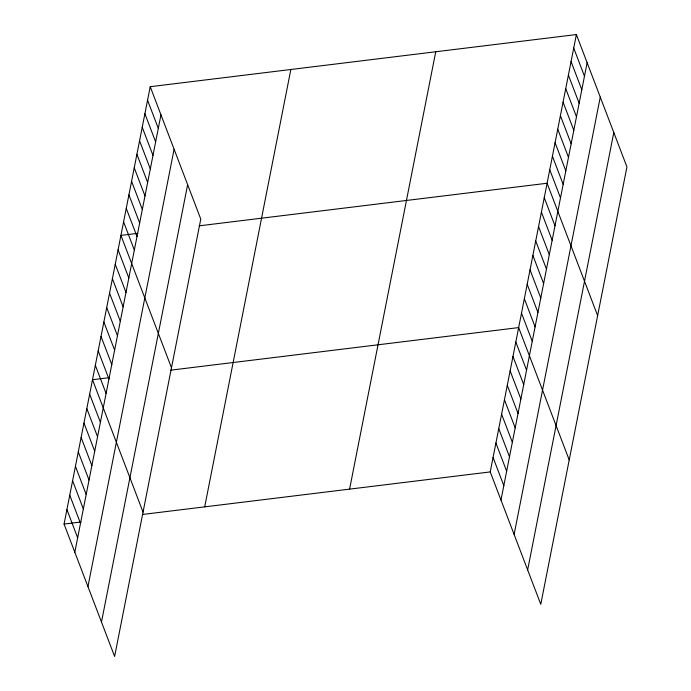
<?xml version="1.0" encoding="UTF-8"?>
<svg xmlns="http://www.w3.org/2000/svg" width="691" height="691" viewBox="0 0 691 691"><rect width="100%" height="100%" fill="white"/><g stroke="black" fill="none" stroke-linecap="round" stroke-linejoin="round"><path stroke-width="1.04" d="M150.223 86.703L200.77 219.082L114.62 656.45L64.064 524.072L150.223 86.703L576.38 34.55L626.936 166.928L540.777 604.297L490.23 471.918L576.38 34.55M74.818 552.221L160.968 114.853M87.947 586.616L174.106 149.247M101.482 622.055L187.641 184.687M204.7 506.857L290.851 69.497M349.594 489.124L435.745 51.765M500.975 500.068L587.134 62.7M514.113 534.463L600.263 97.094M527.648 569.902L613.798 132.534M137.846 233.342L120.934 235.406L171.48 367.785M199.172 225.836L547.091 183.253L597.637 315.632M109.42 377.666L92.499 379.739L143.046 512.117M170.746 370.16L518.656 327.586L569.211 459.964M64.064 524.072L80.985 521.999M142.311 514.493L490.23 471.918M573.72 48.068L584.465 76.217M571.06 61.585L581.805 89.735M568.391 75.103L579.144 103.253M565.73 88.621L576.475 116.77M563.07 102.147L573.815 130.288M560.401 115.665L571.155 143.806M557.741 129.182L568.486 157.332M555.08 142.7L565.825 170.85M552.411 156.218L563.165 184.367M549.751 169.736L560.505 197.885M544.249 197.686L554.994 225.836M541.399 212.12L552.152 240.269M538.557 226.553L549.31 254.703M535.715 240.986L546.469 269.136M532.873 255.42L543.618 283.569M530.032 269.853L540.777 298.002M527.19 284.286L537.935 312.436M524.348 298.719L535.093 326.869M521.498 313.153L532.251 341.302M515.814 342.019L526.568 370.169M512.972 356.452L523.718 384.602M510.131 370.886L520.876 399.035M507.289 385.319L518.034 413.468M504.439 399.752L515.192 427.902M501.597 414.185L512.351 442.335M498.755 428.619L509.509 456.768M495.913 443.052L506.658 471.202M493.072 457.485L503.817 485.635M147.563 100.221L158.308 128.371M144.894 113.739L155.648 141.888M142.234 127.256L152.979 155.406M139.573 140.783L150.318 168.924M136.904 154.3L147.658 182.441M134.244 167.818L144.989 195.968M131.584 181.336L142.329 209.485M128.915 194.853L139.668 223.003M126.254 208.371L137.008 236.521M123.594 221.889L134.339 250.038M118.083 249.84L128.837 277.989M115.242 264.273L125.995 292.423M112.4 278.706L123.145 306.856M109.558 293.139L120.303 321.289M106.716 307.573L117.461 335.722M103.875 322.006L114.62 350.156M101.024 336.439L111.778 364.589M98.182 350.873L108.936 379.022M95.341 365.306L106.094 393.455M89.657 394.172L100.402 422.322M86.816 408.606L97.561 436.755M83.965 423.039L94.719 451.188M81.123 437.472L91.877 465.622M78.282 451.905L89.035 480.055M75.44 466.339L86.185 494.488M72.598 480.772L83.343 508.922M69.756 495.205L80.502 523.355M66.915 509.638L77.66 537.788"/></g></svg>
